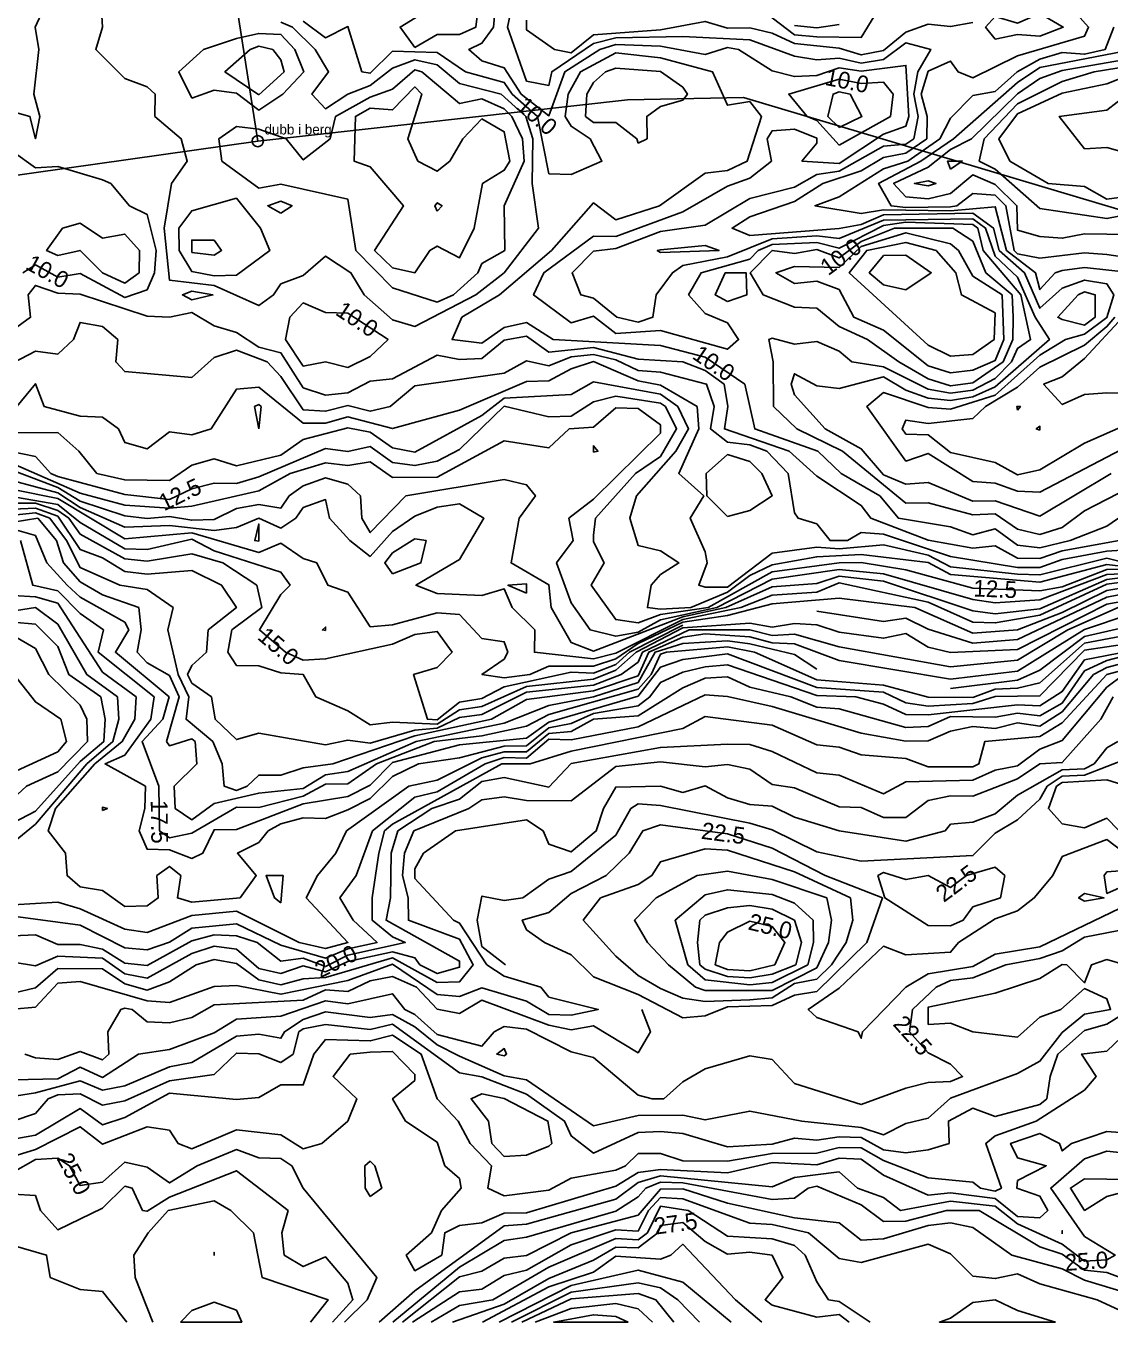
# Model space of a CAD drawing. Header units: metres. Extents: x 304729 to 308942, y 6403920 to 6405836.
# Drawn here: x 305451.1 to 305548.3, y 6404300 to 6404416.1 of the extents above; entities that cross this region are included whole.
import ezdxf
from ezdxf.enums import TextEntityAlignment as Align

# ---------------------------------------------------------------- set-up
doc = ezdxf.new("R2010")
doc.units = ezdxf.units.M
for name, color, linetype in [('GRANSPUNKTER', 1, 'Continuous'), ('HOJDKURVOR_GRUND', 4, 'Continuous'), ('HOJDKURVOR_STOD', 6, 'Continuous'), ('HOJDKURVOR_TEXT', 2, 'Continuous'), ('TOMTER_1945', 1, 'Continuous')]:
    doc.layers.add(name, color=color, linetype=linetype)

msp = doc.modelspace()

# ---------------------------------------------------------------- linework, layer by layer
at = {"layer": 'GRANSPUNKTER'}
msp.add_circle((305471.92, 6404405.78), 0.5, dxfattribs=at)
at = {"layer": 'HOJDKURVOR_GRUND'}
for points in [[(305457.88, 6404418), (305458, 6404416), (305457.4, 6404414), (305460, 6404411.4), (305462, 6404410.66), (305462.73, 6404410), (305462.69, 6404408), (305465.06, 6404406), (305465.6, 6404404), (305464.18, 6404402), (305463.52, 6404398), (305464, 6404393.33), (305468, 6404392.85), (305472, 6404391.05), (305473.33, 6404392), (305474, 6404393), (305476, 6404393.76), (305478, 6404395.47), (305480.27, 6404394), (305481.45, 6404392), (305484, 6404389.77)], [(305550, 6404374.73), (305546, 6404372.68), (305544, 6404371.18), (305542, 6404370.54), (305540, 6404371.02), (305538, 6404372.4), (305536, 6404372.31), (305532, 6404373.37), (305530, 6404373.36), (305524.32, 6404378), (305520.23, 6404380), (305518.14, 6404382), (305518.1, 6404386), (305517.71, 6404388), (305518, 6404388.13), (305520, 6404387.6), (305522, 6404387.83), (305524, 6404386.96), (305525.16, 6404386), (305528, 6404385.57), (305532, 6404383.55), (305534, 6404383.2), (305536, 6404383.47), (305538, 6404384.52), (305539.45, 6404386), (305540, 6404387.21), (305541.17, 6404388), (305540.28, 6404392), (305536.91, 6404396), (305536.43, 6404398), (305536, 6404398.31), (305530, 6404398.51), (305528, 6404398.23), (305524, 6404396.18), (305522, 6404396.69), (305518, 6404396.52), (305516.77, 6404396), (305516, 6404395.22), (305511.64, 6404394), (305510.52, 6404392), (305512, 6404390.34), (305514, 6404389.5), (305515, 6404388), (305514, 6404387.14), (305508, 6404388.82), (305504, 6404388.54), (305502, 6404390.1), (305500, 6404389.52), (305496.64, 6404392), (305497.55, 6404394), (305502, 6404397.27), (305504, 6404397.23), (305510, 6404399.45), (305514, 6404401.76), (305516, 6404402.47), (305517.96, 6404404), (305517.57, 6404406), (305518, 6404406.7), (305520, 6404406.85), (305522, 6404406.06), (305522, 6404405.6), (305520.67, 6404404), (305524, 6404403.79), (305528, 6404406.4), (305530, 6404407.11), (305530.26, 6404408), (305530, 6404412.57), (305526, 6404412.04), (305524, 6404412.35), (305522, 6404411.65), (305520, 6404411.56), (305518, 6404412.09), (305515, 6404414), (305514, 6404414.17), (305512, 6404413.55), (305508, 6404414.28), (305504, 6404414.45), (305502.58, 6404414), (305499.44, 6404412), (305498, 6404408.05), (305495.53, 6404410), (305494, 6404412.35), (305492, 6404412.97), (305490.83, 6404414), (305492, 6404414.57), (305493.04, 6404416), (305493.23, 6404418)], [(305548.38, 6404376), (305542, 6404372.18), (305538, 6404373.56), (305536, 6404373.52), (305532, 6404375.2), (305530, 6404375.05), (305528, 6404375.9), (305526, 6404378.23), (305522.75, 6404380), (305520, 6404383.05), (305519.71, 6404384), (305520, 6404384.95), (305522, 6404383.87), (305524, 6404383.62), (305528, 6404384.67), (305530, 6404383.47), (305532, 6404382.75), (305534, 6404382.54), (305536, 6404382.87), (305538, 6404383.77), (305542.85, 6404388), (305541.58, 6404390), (305540, 6404393.6), (305538, 6404395.47), (305537.13, 6404398), (305536, 6404398.81), (305528, 6404398.7), (305524, 6404397.07), (305522, 6404397.31), (305518, 6404397.04), (305514, 6404395.42), (305510, 6404394.63), (305509.07, 6404394), (305507.62, 6404392), (305507.33, 6404390), (305506, 6404389.58), (305504.1, 6404390), (305502, 6404391.71), (305500.88, 6404392), (305500.08, 6404394), (305502, 6404395.92), (305504, 6404396.15), (305508, 6404397.68), (305512, 6404398.24), (305516, 6404400.64), (305520, 6404401.67), (305522, 6404402.8), (305524, 6404403.09), (305528, 6404405.32), (305530, 6404405.51), (305530.7, 6404406), (305531.08, 6404408), (305530.71, 6404410), (305531.06, 6404412), (305532.22, 6404414), (305530, 6404414.58), (305528, 6404413.1), (305526, 6404412.77), (305524, 6404413.22), (305522, 6404413.05), (305520, 6404413.38), (305516, 6404414.86), (305510, 6404415.16), (305504, 6404415.03), (305502, 6404414.53), (305498.26, 6404412), (305498, 6404410.78), (305496, 6404411.14), (305494.31, 6404416), (305494.72, 6404418)], [(305550, 6404378.52), (305542, 6404374.35), (305540, 6404374.43), (305538, 6404375.15), (305536, 6404375.28), (305532, 6404377.81), (305530, 6404377.13), (305526.48, 6404382), (305528, 6404383.26), (305532, 6404381.91), (305534, 6404381.78), (305538, 6404383.04), (305542, 6404386.61), (305544.29, 6404388), (305546, 6404388.48), (305548, 6404389.98), (305548.62, 6404392), (305548, 6404392.99), (305546, 6404393.33), (305544, 6404392.61), (305542, 6404390.81), (305540.63, 6404394), (305538.34, 6404396), (305537.83, 6404398), (305536, 6404399.32), (305528, 6404399.17), (305526, 6404398.31), (305524, 6404397.96), (305516, 6404397.34), (305514.42, 6404398), (305516, 6404399.01), (305520, 6404400.38), (305522.56, 6404402), (305526, 6404403.13), (305528, 6404404.32), (305530, 6404404.7), (305531.86, 6404406), (305531.9, 6404408), (305531.37, 6404410), (305532, 6404412.04), (305534, 6404412.95), (305534.67, 6404412), (305536, 6404411.45), (305540, 6404413.42), (305546, 6404415.18), (305546.36, 6404416), (305544.57, 6404418)], [(305527.78, 6404418), (305526, 6404415.07), (305522, 6404415.12), (305520, 6404415.31), (305516, 6404418.35)], [(305536, 6404416.4), (305534, 6404416.05), (305532, 6404416.27), (305530, 6404415.54), (305528, 6404413.89), (305526, 6404413.5), (305524, 6404414.11), (305520, 6404414.54), (305518, 6404415.45), (305516, 6404415.94), (305514, 6404415.91), (305512, 6404416.51), (305508, 6404415.76), (305502, 6404415.31), (305500, 6404413.68), (305498.5, 6404414), (305496, 6404415.75), (305496, 6404416.62)], [(305538, 6404414.93), (305540, 6404415.32), (305542, 6404415.19), (305544.09, 6404416), (305542, 6404417.22), (305540, 6404416.35), (305538, 6404416.94), (305537.13, 6404416), (305538, 6404414.93)], [(305466, 6404409.64), (305468, 6404410.36), (305470, 6404410.08), (305472, 6404408.57), (305474.17, 6404410), (305476.04, 6404412), (305475.23, 6404414), (305474, 6404415.34), (305472, 6404415.43), (305470, 6404414.98), (305467.06, 6404414), (305464.84, 6404412), (305466, 6404409.64)], [(305484, 6404389.77), (305486, 6404389.19), (305491.46, 6404392), (305494, 6404394), (305497.08, 6404398), (305496.51, 6404402), (305496.56, 6404406), (305495.93, 6404408), (305493.72, 6404410), (305490, 6404410.94), (305488, 6404412.61), (305486, 6404413.07), (305484, 6404412.33), (305482, 6404410.78), (305480, 6404410), (305478, 6404408.69), (305476.76, 6404410), (305478.26, 6404412), (305477.05, 6404414), (305475.02, 6404416), (305474, 6404416.44)], [(305550.36, 6404394), (305546, 6404394.47), (305544, 6404394.2), (305543.36, 6404394), (305542, 6404392.48), (305541.62, 6404394), (305539.01, 6404396), (305538, 6404399.9), (305534, 6404399.53), (305528, 6404399.64), (305526, 6404399.29), (305521.84, 6404400), (305524, 6404400.78), (305528, 6404403.31), (305530.16, 6404404), (305533.02, 6404406), (305534, 6404407.83), (305536, 6404409.88), (305538, 6404410.24), (305539.96, 6404412), (305542, 6404413.12), (305544, 6404413.73), (305546, 6404413.57), (305547.85, 6404414), (305548.62, 6404416)], [(305472, 6404409.92), (305474.28, 6404412), (305474, 6404413.07), (305473.26, 6404414), (305472, 6404414.28), (305471.25, 6404414), (305468.97, 6404412), (305472, 6404409.92)], [(305550, 6404397.42), (305546, 6404397.47), (305544, 6404397.08), (305542, 6404397.25), (305540, 6404397.8), (305539.94, 6404400), (305538, 6404401.9), (305536, 6404402.75), (305534, 6404401.1), (305532, 6404400.62), (305530, 6404400.78), (305528.89, 6404402), (305532, 6404403.46), (305534, 6404405.03), (305535.87, 6404406), (305540, 6404410.02), (305542, 6404411.4), (305544, 6404412.11), (305550, 6404413.16)], [(305488, 6404391.35), (305489.45, 6404392), (305491.64, 6404394), (305492, 6404394.82), (305494.07, 6404396), (305494, 6404400), (305495.79, 6404404), (305495.64, 6404406), (305494.69, 6404408), (305494, 6404408.67), (305492, 6404409.57), (305490, 6404409.14), (305486.61, 6404412), (305486, 6404412.18), (305484, 6404410.44), (305482, 6404409.73), (305478.89, 6404408), (305478.4, 6404406), (305476, 6404404.1), (305474.46, 6404406), (305472, 6404406.86), (305470, 6404407.09), (305468.43, 6404406), (305468.7, 6404404), (305472, 6404401.58), (305474, 6404401.94), (305480, 6404400.57), (305480.7, 6404396), (305484, 6404392.63), (305488, 6404391.35)], [(305506, 6404405.6), (305506.8, 6404406), (305506.77, 6404408), (305508, 6404408.89), (305510, 6404409.46), (305510.42, 6404410), (305510, 6404410.62), (305508, 6404412.02), (305504, 6404412.33), (305503.08, 6404412), (305502, 6404411.03), (305501.4, 6404410), (305501.28, 6404408), (305502, 6404407.44), (305504, 6404407.45), (305505.87, 6404406), (305506, 6404405.6)], [(305550, 6404399.25), (305548, 6404398.85), (305542, 6404399.76), (305538, 6404403.27), (305536.56, 6404404), (305537.02, 6404406), (305540, 6404409.12), (305544, 6404411.11), (305546.87, 6404412), (305550, 6404412.51)], [(305550, 6404400.86), (305548, 6404400.58), (305546, 6404401.71), (305542.73, 6404402), (305539.3, 6404404), (305538.31, 6404406), (305540, 6404408.22), (305544, 6404410.08), (305548, 6404410.9), (305552, 6404412.5)], [(305484, 6404394.44), (305486, 6404394), (305487.33, 6404396), (305488, 6404396.38), (305490, 6404395.33), (305491.31, 6404398), (305492.07, 6404402), (305494, 6404403.17), (305494.51, 6404404), (305494, 6404406.62), (305492, 6404407.77), (305490.3, 6404406), (305489.14, 6404404), (305488, 6404403.09), (305486.26, 6404404), (305485.38, 6404406), (305486.63, 6404410), (305486, 6404410.64), (305484, 6404408.58), (305482, 6404408.75), (305480.67, 6404408), (305480.55, 6404404), (305482, 6404403.47), (305484.97, 6404400), (305482.39, 6404396), (305484, 6404394.44)], [(305524, 6404406.99), (305526.06, 6404408), (305525, 6404410), (305524, 6404410.2), (305523.47, 6404410), (305523.01, 6404408), (305524, 6404406.99)], [(305550, 6404404.64), (305548, 6404405.22), (305546, 6404405.09), (305543.73, 6404408), (305548, 6404408.56), (305549.84, 6404410)], [(305534, 6404403.27), (305533.73, 6404404), (305535.05, 6404404), (305534, 6404403.27)], [(305532, 6404401.77), (305530.75, 6404402), (305532, 6404402.24), (305532.69, 6404402), (305532, 6404401.77)], [(305468, 6404393.72), (305470, 6404393.78), (305473, 6404396), (305472.15, 6404398), (305470, 6404400.67), (305466, 6404399.54), (305464.84, 6404398), (305464.87, 6404396), (305466, 6404394.1), (305468, 6404393.72)], [(305474, 6404399.33), (305472.82, 6404400), (305474, 6404400.4), (305475, 6404400), (305474, 6404399.33)], [(305488, 6404399.5), (305488.44, 6404400), (305488, 6404400.27), (305487.79, 6404400), (305488, 6404399.5)], [(305458, 6404394), (305456, 6404396), (305454, 6404395.53), (305453, 6404396), (305454.43, 6404398), (305456, 6404398.42), (305458, 6404397.1), (305460, 6404397.45), (305461.33, 6404396), (305461.3, 6404394), (305460, 6404393.07), (305458, 6404394)], [(305466, 6404395.8), (305468, 6404395.58), (305468.67, 6404396), (305468, 6404396.9), (305466, 6404396.92), (305466, 6404395.8)], [(305532, 6404385.64), (305534, 6404385.04), (305536, 6404385.26), (305538, 6404386.12), (305538.77, 6404388), (305538.61, 6404392), (305536, 6404393.7), (305534.7, 6404396), (305534, 6404396.59), (305530, 6404397.58), (305526, 6404396.34), (305524, 6404394.46), (305520, 6404394.56), (305518.34, 6404394), (305520, 6404393.04), (305522, 6404393.24), (305524, 6404392.5), (305525.33, 6404390), (305528, 6404388.84), (305532, 6404385.64)], [(305508, 6404395.81), (305507.71, 6404396), (305508, 6404396.06), (305512, 6404396.42), (305513.26, 6404396), (305508, 6404395.81)], [(305532, 6404387.51), (305534, 6404386.53), (305536, 6404386.67), (305537.89, 6404388), (305538, 6404390.4), (305534.97, 6404392), (305534.47, 6404394), (305532.7, 6404396), (305530, 6404396.71), (305526.49, 6404396), (305524.92, 6404394), (305532, 6404387.51)], [(305528, 6404392.91), (305530, 6404392.45), (305532.26, 6404394), (305530, 6404395.58), (305528, 6404395.53), (305526.71, 6404394), (305528, 6404392.91)], [(305549.11, 6404370), (305544, 6404369.09), (305542, 6404368.39), (305540, 6404368.42), (305538, 6404369.54), (305536, 6404369.33), (305532, 6404370.03), (305526.85, 6404372), (305526, 6404373.13), (305522, 6404375.76), (305519.53, 6404378), (305513.73, 6404380), (305514.04, 6404382), (305513.71, 6404384), (305512, 6404385.23), (305510, 6404386), (305506, 6404386.24), (305502, 6404387.3), (305498, 6404386.88), (305496, 6404388.3), (305494, 6404387.95), (305492, 6404386.32), (305490, 6404386.23), (305488, 6404386.6), (305484, 6404384.49), (305482, 6404384.27), (305480, 6404383.24), (305478, 6404383.03), (305476, 6404383.69), (305474, 6404386.81), (305472, 6404387.33), (305470, 6404388.64), (305468, 6404389.24), (305466, 6404390.44), (305464, 6404390), (305462, 6404390.09), (305456, 6404392.07), (305454, 6404392.17), (305452, 6404392.86), (305451.35, 6404392), (305451.56, 6404390), (305450, 6404388.89)], [(305544, 6404389.8), (305546, 6404389.29), (305546.95, 6404390), (305546.96, 6404392), (305546, 6404392.27), (305545.42, 6404392), (305543.6, 6404390), (305544, 6404389.8)], [(305550, 6404380.5), (305546, 6404378.72), (305542, 6404376.34), (305540, 6404375.88), (305538, 6404377), (305534, 6404377.88), (305532, 6404379.47), (305530, 6404379.53), (305529.67, 6404380), (305530, 6404380.8), (305532, 6404380.49), (305536, 6404380.94), (305537.12, 6404382), (305540, 6404383.73), (305542, 6404385.53), (305546, 6404387.52), (305548, 6404389.17), (305548.72, 6404390)], [(305552, 6404369.32), (305548, 6404369.04), (305544, 6404368.3), (305542, 6404367.6), (305540, 6404367.6), (305534, 6404368.58), (305528, 6404370.58), (305526, 6404370.73), (305524.77, 6404370), (305523.2, 6404370), (305522, 6404371.5), (305520.33, 6404372), (305520, 6404372.5), (305519.44, 6404376), (305517.53, 6404378), (305516, 6404378.58), (305514, 6404378.83), (305512.49, 6404380), (305512.82, 6404382), (305512.13, 6404384), (305508, 6404385.08), (305506, 6404385.25), (305504, 6404386.19), (305502, 6404386.66), (305500, 6404386.46), (305498, 6404385.65), (305496, 6404386.1), (305494, 6404385), (305486, 6404383.85), (305483.77, 6404382), (305482, 6404381.59), (305480, 6404382.11), (305478, 6404381.58), (305476, 6404381.71), (305474, 6404384.71), (305472.75, 6404386), (305470, 6404387.05), (305468, 6404386.4), (305466, 6404384.6), (305460, 6404385.14), (305459.2, 6404386), (305459.39, 6404388), (305458, 6404389.19), (305456, 6404389.54), (305455.41, 6404388), (305454, 6404386.7), (305452, 6404386.97), (305450, 6404385.93)], [(305550, 6404367.93), (305548, 6404368.42), (305542, 6404366.93), (305540, 6404366.99), (305534, 6404367.66), (305532, 6404368.7), (305528, 6404369.62), (305524, 6404369.25), (305522, 6404369.4), (305518, 6404368.86), (305514, 6404365.82), (305512, 6404365.84), (305511.44, 6404366), (305512.18, 6404368), (305512, 6404369), (305510.67, 6404372), (305511.88, 6404374), (305509.64, 6404376), (305511.44, 6404380), (305511.3, 6404382), (305508, 6404383.92), (305506, 6404384.3), (305502, 6404386.03), (305500, 6404385.4), (305498, 6404384.3), (305496, 6404384.25), (305490, 6404381.68), (305484, 6404380.04), (305480, 6404381.1), (305478, 6404380.53), (305476, 6404380.52), (305472, 6404383.75), (305470, 6404383.55), (305467.73, 6404380), (305466, 6404379.48), (305464, 6404379.75), (305462, 6404378.22), (305460, 6404378.8), (305459.45, 6404380), (305458, 6404381.07), (305456, 6404381.14), (305452.77, 6404382), (305452, 6404384.05), (305450.33, 6404382)], [(305550, 6404367.61), (305548, 6404367.85), (305542, 6404366.27), (305534, 6404366.96), (305532, 6404368.04), (305526, 6404368.76), (305522, 6404368.55), (305518, 6404367.84), (305516, 6404366.88), (305514, 6404365.38), (305510.71, 6404364), (305508, 6404363.87), (305506.83, 6404364), (305507.16, 6404366), (305508, 6404366.96), (305509.65, 6404368), (305508, 6404369.08), (305506, 6404369.57), (305505.25, 6404372), (305505.84, 6404374), (305509.39, 6404378), (305510.52, 6404380), (305509.56, 6404382), (305508, 6404383.12), (305502, 6404384.22), (305500, 6404383.09), (305494, 6404382.75), (305492, 6404381.2), (305486, 6404377.93), (305484, 6404378.31), (305482, 6404379.7), (305480, 6404380.1), (305476, 6404379.07), (305474, 6404377.64), (305470, 6404376.69), (305468, 6404377.33), (305466, 6404376.76), (305464, 6404375.38), (305460, 6404375.43), (305457.5, 6404376), (305455.9, 6404378), (305454, 6404379.68), (305450, 6404379.66)], [(305552, 6404367.14), (305548, 6404366.97), (305542, 6404364.69), (305538, 6404364.43), (305536, 6404364.72), (305528, 6404367.01), (305524, 6404367.4), (305518, 6404366.54), (305513.06, 6404364), (305508, 6404362.91), (305506, 6404361.79), (305504, 6404361.43), (305501.69, 6404362), (305500, 6404364.42), (305498.69, 6404368), (305500.18, 6404370), (305499.78, 6404372), (305502, 6404373.71), (305508, 6404379.62), (305508, 6404380.38), (305506, 6404381.84), (305504, 6404381.89), (305502, 6404380.15), (305499.81, 6404380), (305498, 6404378.3), (305494, 6404378.95), (305488, 6404375.68), (305484, 6404375.64), (305482, 6404377.06), (305480, 6404376.74), (305478, 6404376.97), (305474.82, 6404376), (305472, 6404374.46), (305466, 6404373.08), (305464, 6404372.92), (305460, 6404373.16), (305456, 6404374.24), (305448, 6404377.74)], [(305472, 6404380), (305472.21, 6404382), (305472, 6404382.19), (305471.62, 6404382), (305472, 6404380)], [(305502, 6404377.91), (305502, 6404378.5), (305502.4, 6404378), (305502, 6404377.91)], [(305554, 6404367.26), (305548, 6404366.53), (305542, 6404363.9), (305538, 6404363.45), (305536, 6404363.7), (305528, 6404366.36), (305524, 6404366.81), (305522, 6404366.17), (305518, 6404365.86), (305513.86, 6404364), (305510, 6404363.18), (305502, 6404360.1), (305500, 6404360.87), (305498.2, 6404364), (305498, 6404366.05), (305494.62, 6404368), (305495.33, 6404372), (305496.8, 6404374), (305496, 6404375), (305494, 6404375.47), (305485.18, 6404374), (305482, 6404370.72), (305481.24, 6404372), (305481.13, 6404374), (305480, 6404375.05), (305478, 6404375.61), (305476, 6404374.91), (305474.73, 6404374), (305474, 6404372.91), (305472, 6404373.23), (305470, 6404372.87), (305468, 6404371.9), (305466, 6404371.83), (305464, 6404372.17), (305462, 6404371.98), (305460, 6404372.22), (305456, 6404373.54), (305454, 6404374.76), (305448, 6404377.03)], [(305514, 6404372.15), (305516, 6404372.7), (305518, 6404374), (305517.1, 6404376), (305516, 6404377.1), (305514, 6404377.71), (305512.09, 6404376), (305512.15, 6404374), (305514, 6404372.15)], [(305554, 6404366.89), (305548, 6404366.09), (305542, 6404363.31), (305538, 6404362.62), (305536, 6404362.7), (305532, 6404364.49), (305524, 6404366.21), (305522, 6404365.38), (305518, 6404365.1), (305515.21, 6404364), (305510, 6404362.93), (305504, 6404359.93), (305502, 6404359.4), (305496.71, 6404360), (305496.73, 6404362), (305494.71, 6404364), (305494, 6404365.67), (305492, 6404365.09), (305488, 6404365.25), (305486.09, 6404366), (305490, 6404368.32), (305492.18, 6404372), (305490, 6404373.28), (305488, 6404373), (305486, 6404372.18), (305484, 6404370.81), (305482, 6404368.59), (305480.18, 6404370), (305478.34, 6404372), (305478, 6404373.67), (305476, 6404372.97), (305475.32, 6404372), (305474, 6404371.12), (305472, 6404372.02), (305470, 6404371.17), (305468, 6404370.9), (305464, 6404371.36), (305460, 6404371.2), (305456, 6404372.96), (305454, 6404374.27), (305450, 6404375.34)], [(305554, 6404366.51), (305548, 6404365.52), (305544, 6404363.55), (305540, 6404362.02), (305536, 6404361.72), (305530.78, 6404364), (305524, 6404364.84), (305518, 6404364.34), (305514, 6404363.28), (305510, 6404362.69), (305506, 6404360.78), (305504, 6404359.41), (305502, 6404358.76), (305498, 6404358.76), (305496.29, 6404358), (305494, 6404357.71), (305492, 6404358), (305494, 6404359.38), (305494.33, 6404360), (305494, 6404360.94), (305492, 6404361.22), (305490, 6404363.38), (305488, 6404363.52), (305484, 6404362.46), (305482, 6404362.28), (305480, 6404365.38), (305478.2, 6404366), (305477.2, 6404368), (305476, 6404368.41), (305474, 6404369.77), (305472, 6404368.93), (305466, 6404370.69), (305460, 6404370.15), (305454, 6404373.77), (305450, 6404374.59)], [(305556, 6404365.73), (305548, 6404364.32), (305540, 6404360.25), (305534, 6404359.97), (305532, 6404360.45), (305530, 6404361.69), (305528, 6404361.25), (305524, 6404361.79), (305522, 6404362.46), (305520, 6404362.58), (305518, 6404362.25), (305516, 6404362.59), (305510, 6404362.2), (305505.82, 6404360), (305504, 6404358.38), (305502, 6404357.58), (305496, 6404356.92), (305492, 6404355.14), (305490, 6404354.83), (305488, 6404353.57), (305484, 6404353.74), (305482, 6404353.49), (305480, 6404354.76), (305477.11, 6404356), (305476, 6404358), (305474, 6404358.17), (305472, 6404358.79), (305470, 6404358.82), (305469.25, 6404360), (305469.58, 6404362), (305472.28, 6404364), (305471.82, 6404366), (305468.78, 6404368), (305466, 6404368.8), (305462, 6404368.15), (305460, 6404368.37), (305456, 6404370.58), (305454.99, 6404372), (305454, 6404372.71), (305452, 6404373.34), (305450, 6404373.35)], [(305549, 6404364), (305544.49, 6404362), (305540, 6404359.29), (305534, 6404358.68), (305524, 6404360.49), (305520, 6404361.62), (305518, 6404361.5), (305516, 6404362.01), (305510.56, 6404362), (305506.39, 6404360), (305506, 6404359.11), (305504.47, 6404358), (305502, 6404357.06), (305496, 6404356.41), (305492, 6404354.43), (305490, 6404354.14), (305488, 6404353.2), (305486, 6404353.03), (305482, 6404351.87), (305480, 6404352.11), (305478, 6404351.71), (305472, 6404352.76), (305470, 6404352.18), (305468.1, 6404354), (305467.76, 6404356), (305466, 6404357.24), (305465.63, 6404358), (305466, 6404358.81), (305467.31, 6404360), (305467.48, 6404362), (305470, 6404364), (305468.67, 6404366), (305466, 6404367.31), (305462, 6404366.98), (305460, 6404367.22), (305458, 6404368.45), (305456, 6404369.21), (305454, 6404372.18), (305452, 6404372.92), (305450, 6404372.81)], [(305550, 6404363.39), (305546, 6404362.03), (305540, 6404358.3), (305534, 6404357.59), (305524, 6404359.27), (305520, 6404360.75), (305518, 6404360.85), (305516, 6404361.38), (305512, 6404361.65), (305510, 6404361.34), (305506.95, 6404360), (305506, 6404357.9), (305502, 6404356.53), (305496, 6404355.78), (305492.85, 6404354), (305486, 6404352.5), (305478.64, 6404350), (305476, 6404349.66), (305474, 6404349), (305472, 6404349), (305470.96, 6404348), (305470, 6404347.63), (305468.91, 6404348), (305468.73, 6404350), (305467.9, 6404352), (305465.5, 6404354), (305465.75, 6404356), (305464.8, 6404358), (305463.86, 6404362), (305464.33, 6404364), (305462, 6404365.62), (305459.55, 6404366), (305456, 6404367.59), (305454.78, 6404370), (305453.28, 6404372), (305452, 6404372.5), (305450, 6404372.28)], [(305522, 6404358.47), (305520, 6404359.81), (305516, 6404360.75), (305514, 6404361.02), (305510, 6404360.79), (305507.52, 6404360), (305506, 6404357.29), (305502, 6404356.01), (305498, 6404355.24), (305494, 6404353.65), (305486.1, 6404352), (305480, 6404349.32), (305478, 6404349.02), (305476, 6404347.78), (305472, 6404347.38), (305468, 6404346.46), (305466, 6404345), (305464.52, 6404346), (305464.42, 6404348), (305466.46, 6404350), (305466.32, 6404352), (305466, 6404352.24), (305464, 6404351.62), (305463.73, 6404352), (305464.87, 6404356), (305464, 6404357.92), (305462, 6404359.06), (305461.12, 6404360), (305461.47, 6404362), (305461.25, 6404364), (305458, 6404365.15), (305456, 6404366.31), (305454.52, 6404368), (305453.88, 6404370), (305452.2, 6404372), (305450, 6404371.66)], [(305472, 6404369.94), (305471.65, 6404370), (305472, 6404371.5), (305472, 6404369.94)], [(305484, 6404367.03), (305486.54, 6404368), (305487, 6404370), (305486, 6404370.16), (305484, 6404368.9), (305483.29, 6404368), (305484, 6404367.03)], [(305550, 6404360.78), (305546, 6404360.18), (305542, 6404356.09), (305538, 6404356.03), (305536, 6404355.41), (305532, 6404355.18), (305530, 6404355.46), (305528, 6404356.41), (305522, 6404356.84), (305514, 6404359.86), (305510, 6404359.35), (305508, 6404358.67), (305506, 6404356.07), (305498, 6404353.75), (305496, 6404352.3), (305490, 6404351.72), (305484, 6404350.13), (305482, 6404348.08), (305480, 6404347.08), (305476, 6404346.43), (305470, 6404344.13), (305468, 6404344.1), (305467, 6404342), (305466, 6404341.53), (305464, 6404342.3), (305462, 6404342.35), (305461.3, 6404344), (305461.79, 6404346), (305461.85, 6404348), (305458.23, 6404350), (305460, 6404350.78), (305462.34, 6404354), (305462.64, 6404356), (305457.63, 6404360), (305458.11, 6404362), (305456, 6404363.46), (305454, 6404365.5), (305451.76, 6404366), (305450.67, 6404370)], [(305496, 6404365.29), (305496, 6404366.12), (305494.33, 6404366), (305496, 6404365.29)], [(305550, 6404360.1), (305546, 6404359.31), (305544, 6404356.47), (305542, 6404355.19), (305540, 6404355.29), (305532, 6404354.39), (305530, 6404354.42), (305528, 6404355.34), (305525.5, 6404356), (305522, 6404356.14), (305514, 6404358.87), (305512, 6404358.69), (305510, 6404358.22), (305508, 6404357.3), (305507.06, 6404356), (305506, 6404355.2), (305502, 6404354.52), (305500, 6404353.63), (305498, 6404353.23), (305496, 6404351.61), (305494, 6404351.59), (305490, 6404350.54), (305486.32, 6404350), (305484, 6404348.87), (305482, 6404346.91), (305480, 6404345.89), (305478, 6404345.1), (305476, 6404345.16), (305474, 6404344.62), (305472.84, 6404344), (305472, 6404342.95), (305470.09, 6404342), (305471.78, 6404340), (305470.33, 6404338), (305466, 6404337.62), (305464.72, 6404338), (305465.02, 6404340), (305464, 6404340.82), (305462.86, 6404340), (305463, 6404338), (305462, 6404337.28), (305460, 6404337.22), (305458, 6404338.67), (305456, 6404339), (305454.83, 6404340), (305454.69, 6404342), (305453.14, 6404344), (305453.79, 6404346), (305457.32, 6404350), (305459.77, 6404352), (305460.9, 6404354), (305461.02, 6404356), (305458, 6404358.23), (305454, 6404364.41), (305452, 6404364.96), (305450, 6404365.09)], [(305450, 6404342.97), (305452, 6404344.6), (305456.6, 6404350), (305458.94, 6404352), (305459.46, 6404354), (305459.34, 6404356), (305456.59, 6404358), (305454, 6404362.52), (305452, 6404364), (305448, 6404363.38)], [(305450, 6404344.71), (305452, 6404345.75), (305456, 6404350.2), (305458.12, 6404352), (305458.24, 6404354), (305457.86, 6404356), (305455, 6404358), (305454, 6404360.5), (305452, 6404362.51), (305450, 6404362.7)], [(305478, 6404361.94), (305477.71, 6404362), (305478, 6404362.25), (305478, 6404361.94)], [(305552, 6404362.78), (305546, 6404361.41), (305542, 6404358.4), (305540, 6404357.49), (305534, 6404356.74)], [(305552, 6404360.31), (305548, 6404359.25), (305546, 6404358.33), (305544, 6404355.45), (305542, 6404354.3), (305540, 6404354.54), (305538, 6404354.19), (305534, 6404354.25), (305532, 6404353.35), (305530, 6404353.26), (305524, 6404354.94), (305522, 6404355.08), (305519.67, 6404356), (305516, 6404356.87), (305514, 6404357.79), (305512, 6404357.67), (305510, 6404356.82), (305506, 6404354.29), (305502, 6404354.02), (305500, 6404352.9), (305498, 6404352.72), (305496, 6404351.07), (305494, 6404351.09), (305492, 6404350.54), (305488, 6404348.55), (305485.45, 6404348), (305479.87, 6404344), (305478.91, 6404342), (305477.27, 6404340), (305476.26, 6404338), (305480, 6404334), (305478, 6404333.45), (305475.62, 6404334), (305470, 6404336.81), (305466, 6404336.43), (305462, 6404334.89), (305460, 6404335.2), (305456, 6404337.03), (305454, 6404337.6), (305450, 6404337.37)], [(305552, 6404359.72), (305548, 6404358.63), (305546.79, 6404358), (305544, 6404354.65), (305542, 6404353.39), (305540, 6404353.67), (305538, 6404353.18), (305536, 6404353.34), (305534, 6404352.92), (305532, 6404352.05), (305530, 6404352.02), (305526, 6404352.75), (305518, 6404355.13), (305514, 6404356.04), (305512, 6404356.18), (305506, 6404353.33), (305500, 6404352.16), (305498, 6404352.2), (305496, 6404350.52), (305494, 6404350.58), (305492.3, 6404350), (305488, 6404347.5), (305486, 6404347.03), (305482.19, 6404344), (305480.74, 6404340), (305479.28, 6404338), (305480.46, 6404336), (305482.61, 6404334), (305480, 6404333.43), (305478, 6404332.6), (305474, 6404333.77), (305470, 6404335.67), (305466, 6404335.27), (305464, 6404334.04), (305462, 6404333.35), (305460, 6404333.53), (305456, 6404335.56), (305450, 6404336.35)], [(305447.27, 6404348), (305454, 6404351.08), (305454.77, 6404352), (305454.26, 6404354), (305452, 6404355.55), (305450, 6404358.1)], [(305549.53, 6404358), (305548, 6404356.86), (305544, 6404352.1), (305542, 6404351.33), (305540, 6404349.82), (305538, 6404349.44), (305536, 6404348.55), (305530, 6404348.38), (305528, 6404347.33), (305524, 6404349), (305522, 6404349.21), (305518, 6404351.11), (305516, 6404351.74), (305514, 6404351.78), (305508, 6404351.48), (305500, 6404350.02), (305498, 6404347.92), (305494, 6404348.77), (305492, 6404348.41), (305490, 6404346.84), (305487.53, 6404346), (305484.46, 6404344), (305483.87, 6404342), (305483.8, 6404338), (305483.42, 6404336), (305490, 6404332.33), (305490, 6404331.79), (305488, 6404331.22), (305486.45, 6404332), (305486, 6404332.62), (305484, 6404333.17), (305480, 6404332.3), (305478, 6404331.36), (305476, 6404331.91), (305474, 6404331.23), (305472, 6404331.68), (305470, 6404333.41), (305468, 6404333.67), (305466, 6404333.01), (305462, 6404330.82), (305460, 6404331.2), (305458, 6404332.6), (305454, 6404332.79), (305452, 6404331.92), (305450, 6404332.24)], [(305548.58, 6404356), (305547.47, 6404354), (305544, 6404350.12), (305542, 6404350), (305540, 6404348.67), (305536, 6404347.11), (305534, 6404347.15), (305532, 6404346.72), (305530, 6404345.21), (305528, 6404345.19), (305526, 6404346.08), (305524, 6404346.14), (305520, 6404347.85), (305518, 6404348.15), (305516, 6404349.54), (305514, 6404349.95), (305512, 6404349.73), (305508, 6404350.18), (305504, 6404349.78), (305500, 6404346.68), (305496, 6404346.73), (305494, 6404347.06), (305492, 6404346.78), (305490.83, 6404346), (305485.91, 6404344), (305485.07, 6404342), (305484.9, 6404340), (305485.4, 6404338), (305485.42, 6404336), (305490, 6404334.29), (305491.22, 6404332), (305490, 6404330.49), (305488, 6404330.41), (305484, 6404332.62), (305478, 6404330.86), (305476, 6404330.76), (305474, 6404330.22), (305472, 6404330.67), (305470, 6404332.13), (305468, 6404332.48), (305466.4, 6404332), (305464, 6404330.48), (305462, 6404329.73), (305460, 6404330.3), (305458, 6404331.63), (305454, 6404331.68), (305452, 6404329.93), (305450, 6404329.46)], [(305548.97, 6404352), (305548, 6404351.44), (305546.85, 6404350), (305546, 6404349.57), (305544, 6404349.47), (305540, 6404347.19), (305538, 6404345.53), (305536, 6404344.77), (305534, 6404344.6), (305533.5, 6404344), (305530, 6404343.08), (305524, 6404344), (305520, 6404345.22), (305518, 6404346.22), (305516, 6404346.37), (305514, 6404346.96), (305512, 6404348.03), (305510, 6404347.45), (305508, 6404348), (305504, 6404347.92), (305502.89, 6404346), (305502.24, 6404344), (305500, 6404342.12), (305498, 6404342.8), (305497.49, 6404344), (305496, 6404345), (305489.65, 6404344), (305486.77, 6404342), (305486, 6404340.59), (305486, 6404339.72), (305489.45, 6404336), (305490, 6404335.74), (305492.43, 6404332), (305494, 6404330.97), (305497.28, 6404330), (305498, 6404329.1), (305502.43, 6404328), (305500, 6404327.5), (305498, 6404327.56), (305496, 6404328.74), (305492, 6404329.95), (305490, 6404329.17), (305488, 6404329.34), (305484, 6404332.07), (305480, 6404330.6), (305474, 6404329.37), (305470, 6404330.16), (305468, 6404330.06), (305464, 6404328.62), (305462, 6404328.77), (305456, 6404330.52), (305454, 6404330.35), (305452, 6404328.21), (305450, 6404328.03)], [(305550, 6404350.54), (305546, 6404348.98), (305544, 6404348.9), (305542.64, 6404348), (305542, 6404346.83), (305540, 6404345), (305538, 6404343.78), (305536, 6404341.78), (305526, 6404341.29), (305522, 6404342.11), (305518, 6404344.09), (305516, 6404344.7), (305508, 6404346.28), (305506, 6404346.41), (305505.35, 6404346), (305504, 6404343.61), (305500, 6404340.37), (305498, 6404339.68), (305495.67, 6404338), (305494, 6404337.76), (305492, 6404338.16), (305491.58, 6404336), (305492, 6404333.64), (305494.11, 6404332)], [(305458, 6404345.82), (305458.44, 6404346), (305458, 6404346.12), (305458, 6404345.82)], [(305508, 6404329.89), (305510, 6404329), (305512, 6404328.72), (305516, 6404328.85), (305518, 6404329.03), (305520, 6404330.34), (305522, 6404330.71), (305523.34, 6404332), (305524.64, 6404334), (305525.23, 6404336), (305525.03, 6404338), (305520, 6404340.34), (305514, 6404342.26), (305512, 6404342.39), (305508, 6404341.22), (305507.22, 6404340), (305506, 6404339.2), (305502.64, 6404338), (305501.09, 6404336), (305504, 6404332.79), (305506, 6404331.05), (305508, 6404329.89)], [(305550, 6404337.45), (305542, 6404333.62), (305538, 6404332.96), (305536, 6404331.84), (305532, 6404331.19), (305530, 6404330), (305526.1, 6404326), (305526, 6404325.43), (305525.71, 6404326), (305522, 6404327.29), (305521.24, 6404328), (305524, 6404329.91), (305528, 6404333.67), (305530, 6404332.9), (305534, 6404333.13), (305534.72, 6404334), (305538, 6404336.13), (305540, 6404336.83), (305541.5, 6404338), (305543.15, 6404340), (305544, 6404341.7), (305548, 6404343.22), (305550, 6404341.7)], [(305474, 6404337.56), (305473.43, 6404338), (305472.67, 6404340), (305474.19, 6404340), (305474, 6404337.56)], [(305512, 6404329.69), (305518, 6404329.7), (305522, 6404331.73), (305523.06, 6404334), (305523.32, 6404336), (305522.9, 6404338), (305518, 6404339.65), (305514, 6404340.39), (305511.29, 6404340), (305507.62, 6404338), (305505.67, 6404336), (305506.85, 6404334), (305508.71, 6404332), (305511.14, 6404330), (305512, 6404329.69)], [(305550, 6404339.28), (305548, 6404338.4), (305547.75, 6404340), (305548, 6404340.33), (305550, 6404340.47)], [(305512, 6404330.65), (305516, 6404330.21), (305518, 6404330.42), (305521.2, 6404332), (305521.72, 6404334), (305521.69, 6404336), (305520, 6404337.52), (305518, 6404338.3), (305514, 6404338.73), (305512, 6404338.27), (305509.31, 6404336), (305510.46, 6404332), (305512, 6404330.65)], [(305546, 6404337.7), (305545.46, 6404338), (305546, 6404338.4), (305547.75, 6404338), (305546, 6404337.7)], [(305512, 6404331.6), (305514, 6404330.96), (305516, 6404330.83), (305518, 6404331.16), (305520.13, 6404332), (305520.65, 6404334), (305520, 6404336), (305518, 6404337), (305516, 6404337.3), (305514, 6404337.11), (305512, 6404336.46), (305511.52, 6404336), (305511.32, 6404334), (305511.54, 6404332), (305512, 6404331.6)], [(305549.64, 6404332), (305548, 6404332.47), (305546.62, 6404332), (305546, 6404330.4), (305544.4, 6404332), (305544, 6404332.02), (305542, 6404330.79), (305538, 6404329.47), (305532, 6404328.22), (305532, 6404326.67), (305534, 6404326.78), (305536, 6404326), (305540, 6404325.53), (305542, 6404327.3), (305543.88, 6404328), (305546, 6404329.87), (305548, 6404328.95), (305548.34, 6404328), (305546, 6404327.59), (305544, 6404325.94), (305542, 6404323.37), (305540, 6404322.27), (305534, 6404320.06), (305532, 6404318.26), (305530, 6404317.79), (305528, 6404316.76), (305526, 6404317.42), (305520.67, 6404318), (305516, 6404318.9), (305512, 6404318.11), (305510, 6404318.53), (305506, 6404318.49), (305502, 6404317.57), (305496, 6404321.71), (305494, 6404322.07), (305490, 6404323.82), (305488, 6404324.82), (305486, 6404326.44), (305484, 6404327.55), (305482, 6404327.28), (305478, 6404327.8), (305476, 6404327.11), (305474.31, 6404326), (305474, 6404325.43), (305472, 6404325.79), (305470, 6404325.61), (305466, 6404323.26), (305464, 6404322.87), (305460, 6404321.16), (305458, 6404320.77), (305456, 6404321.62), (305452, 6404320.54), (305448, 6404319.92)], [(305506.32, 6404328), (305507.1, 6404326), (305506, 6404324.12), (305502, 6404326.55), (305500, 6404326.18), (305498, 6404326.61), (305492, 6404328.82), (305490, 6404327.65), (305488, 6404328.03), (305486.15, 6404330), (305484, 6404330.95), (305482, 6404330.58), (305480, 6404329.61), (305478, 6404329.75), (305476, 6404328.83), (305468, 6404328.42), (305466, 6404327.28), (305464, 6404326.8), (305462, 6404326.89), (305460.67, 6404328), (305460, 6404328.11), (305459.64, 6404328), (305458.47, 6404326), (305458.58, 6404324), (305458, 6404323.48), (305456, 6404324.25), (305454, 6404323.53), (305452, 6404323.68), (305451.05, 6404324)], [(305550.11, 6404328), (305548, 6404326.68), (305546, 6404326.12), (305543.61, 6404324), (305542.91, 6404322), (305542.62, 6404320), (305542, 6404319.5), (305538, 6404318.4), (305536, 6404319.15), (305533.8, 6404318), (305533.86, 6404316), (305532, 6404315.42), (305530, 6404315.16), (305528, 6404315.44), (305526, 6404316.53), (305524, 6404316.59), (305522, 6404316.28), (305520, 6404316.48), (305518, 6404315.93), (305514, 6404315.71), (305510, 6404316.9), (305508, 6404317.08), (305506, 6404316.99), (305502, 6404315.12), (305500, 6404316.67), (305499.41, 6404318), (305496, 6404320.42), (305492, 6404321.97), (305490, 6404322.33), (305484, 6404326.69), (305482, 6404326.21), (305478, 6404326.67), (305476, 6404326.26), (305475.61, 6404326), (305475.08, 6404324), (305474, 6404323.25), (305472, 6404324.04), (305470, 6404324.09), (305468, 6404322.19), (305464, 6404321.62), (305460, 6404319.82), (305458, 6404319.43), (305456, 6404320.45), (305454, 6404320.35), (305453.13, 6404320), (305452, 6404318.68), (305448, 6404317.34)], [(305550, 6404326.18), (305548, 6404324.27), (305545.74, 6404324), (305547.04, 6404322), (305546, 6404320.78), (305541.68, 6404318), (305538, 6404316.69), (305537.15, 6404316), (305538.55, 6404312), (305538, 6404311.73), (305536.67, 6404312), (305536, 6404312.53), (305532, 6404312.91), (305528, 6404314.47), (305526, 6404315.6), (305524, 6404315.63), (305522, 6404315.14), (305518, 6404315.11), (305514, 6404314.42), (305510, 6404314.45), (305508, 6404315.11), (305506, 6404315.09), (305504.88, 6404314), (305504, 6404313.6), (305500, 6404312.88), (305498, 6404311.83), (305494, 6404311.32), (305492.52, 6404312), (305492.86, 6404314), (305490.94, 6404316), (305489.88, 6404318), (305488, 6404320), (305486.56, 6404324), (305484, 6404325.71), (305482, 6404325.19), (305478, 6404325.3), (305476.94, 6404324), (305476, 6404321.25), (305474, 6404321.26), (305472, 6404320.13), (305470, 6404319.93), (305464, 6404320.49), (305460, 6404318.33), (305458, 6404317.66), (305456, 6404319.13), (305452, 6404316.74), (305447.8, 6404316)], [(305550, 6404316.91), (305548, 6404317.07), (305544.83, 6404316), (305544, 6404315.33), (305543.75, 6404316), (305542, 6404316.9), (305539.37, 6404316), (305540, 6404314.71), (305542.57, 6404314), (305540, 6404312.67), (305539.92, 6404312), (305542, 6404311.28), (305542.7, 6404310), (305542, 6404309.34), (305540, 6404309.46), (305538, 6404311.06), (305534, 6404311.57), (305532, 6404311.38), (305528, 6404313.16), (305526, 6404314.59), (305524, 6404314.69), (305522, 6404314.08), (305518, 6404314.28), (305514, 6404313.37), (305508, 6404313.67), (305506, 6404313.41), (305504, 6404312.17), (305496, 6404309.8), (305494, 6404309.75), (305492, 6404308.89), (305490, 6404308.65), (305488.67, 6404308), (305488.4, 6404306), (305486, 6404304.6), (305485.22, 6404306), (305487.5, 6404308), (305488.39, 6404310), (305490.13, 6404312), (305490, 6404312.86), (305488.67, 6404314), (305488, 6404316.11), (305485.16, 6404318), (305484, 6404320), (305486, 6404321.65), (305486, 6404322.19), (305484, 6404324.24), (305482, 6404324.18), (305480.2, 6404324), (305478.67, 6404322), (305480.8, 6404320), (305480, 6404318), (305477.67, 6404316), (305476, 6404315.53), (305474, 6404316.76), (305470, 6404317.21), (305466, 6404315.51), (305464.78, 6404316), (305464, 6404317.2), (305462, 6404317.5), (305458, 6404315.93), (305456, 6404317.5), (305452, 6404315.45), (305448, 6404314.22)], [(305494, 6404314.84), (305496, 6404314.95), (305498, 6404315.76), (305498.26, 6404316), (305497.91, 6404318), (305494, 6404320.02), (305492, 6404320.43), (305491.03, 6404320), (305492.6, 6404318), (305492.9, 6404316), (305494, 6404314.84)], [(305478.62, 6404300), (305480.44, 6404302), (305480, 6404303.48), (305478, 6404305.83), (305476, 6404304.97), (305474.27, 6404306), (305474.08, 6404308), (305474.64, 6404310), (305470, 6404313.55), (305464, 6404311.18), (305462, 6404309.92), (305461.6, 6404310), (305460.67, 6404312), (305460, 6404312.17), (305458, 6404310.21), (305454, 6404308.25), (305452.44, 6404310), (305452, 6404311.33), (305450, 6404311.45)], [(305550, 6404303.69), (305548, 6404304.45), (305546, 6404304.66), (305544, 6404306.07), (305542, 6404306.74), (305536.55, 6404310), (305533.64, 6404310), (305530, 6404309.03), (305528, 6404309), (305526, 6404310.5), (305522, 6404312.17), (305521.25, 6404312), (305520, 6404311.09), (305518, 6404310.98), (305510, 6404312.48), (305508, 6404312.52), (305506.68, 6404312), (305506, 6404311.21), (305504, 6404309.93), (305496, 6404307.61), (305494, 6404307.3), (305490, 6404304.93), (305484.02, 6404300)], [(305550, 6404312.77), (305546, 6404312.82), (305544.73, 6404312), (305546, 6404310), (305548, 6404311.26), (305550, 6404311.78)], [(305476.65, 6404300), (305478.22, 6404302), (305472.3, 6404304), (305471.53, 6404308), (305469.5, 6404310), (305468, 6404310.86), (305463.89, 6404310), (305462.09, 6404308), (305460.8, 6404306), (305460.92, 6404304), (305462.53, 6404300)], [(305554, 6404301.33), (305546, 6404303.76), (305544, 6404304.76), (305539.48, 6404306), (305536, 6404308.47), (305534, 6404308.88), (305532, 6404308.65), (305528, 6404307.46), (305526, 6404307.33), (305524, 6404308.89), (305520, 6404309.35), (305514, 6404310.65), (305510, 6404311.93), (305508, 6404311.92), (305506, 6404309.57), (305500, 6404308), (305496, 6404305.97), (305494, 6404305.72), (305492, 6404304.57), (305490, 6404304.04), (305484.89, 6404300)], [(305551.47, 6404300), (305547.14, 6404302), (305542, 6404303.44), (305540, 6404304.33), (305538, 6404303.89), (305536, 6404304.11), (305534, 6404306.12), (305532, 6404306.97), (305526, 6404305.35), (305524, 6404305.68), (305521.26, 6404308), (305518, 6404308.74), (305516, 6404308.86), (305510, 6404311.05), (305508, 6404311.15), (305506.93, 6404310), (305506, 6404308.14), (305504, 6404308.27), (305500, 6404306.91), (305496, 6404304.64), (305494, 6404304.16), (305492, 6404302.95), (305490, 6404302.72), (305485.77, 6404300)], [(305526.8, 6404300), (305524, 6404301.84), (305523.07, 6404302), (305522, 6404303.6), (305520.98, 6404306), (305520, 6404306.86), (305518, 6404307.47), (305514, 6404307.7), (305510.49, 6404310), (305508, 6404310.38), (305506.84, 6404308), (305506, 6404307.36), (305504, 6404307.48), (305498, 6404304.93), (305492.98, 6404302), (305490, 6404301.49), (305487.45, 6404300)], [(305544, 6404307.91), (305544, 6404308.2), (305544, 6404307.91)], [(305450, 6404306.87), (305453, 6404306), (305453.33, 6404304), (305456, 6404302.92), (305458, 6404302.74), (305460.2, 6404300)], [(305468, 6404305.95), (305468, 6404306.25), (305468, 6404305.95)], [(305517.1, 6404300), (305514.73, 6404302), (305510, 6404306.97), (305508.93, 6404306), (305508, 6404305.65), (305504, 6404305.9), (305502, 6404304.47), (305498, 6404303.15), (305492.06, 6404300)], [(305514.35, 6404300), (305510, 6404303.58), (305506, 6404304.65), (305500, 6404303.27), (305493.55, 6404300)], [(305511.49, 6404300), (305509.56, 6404302), (305508, 6404303.06), (305506, 6404303.53), (305500, 6404302.67), (305494.65, 6404300)], [(305465, 6404300), (305466, 6404301.04), (305468, 6404301.78), (305470, 6404301.07), (305470.48, 6404300), (305465, 6404300)], [(305509.21, 6404300), (305507.6, 6404302), (305506, 6404302.55), (305500, 6404302.07), (305495.59, 6404300)], [(305543.4, 6404300), (305540, 6404301.03), (305538, 6404302), (305536, 6404301.76), (305534, 6404300.35), (305533, 6404300), (305543.4, 6404300)], [(305505.11, 6404300), (305504, 6404300.49), (305502, 6404300.66), (305498.44, 6404300), (305505.11, 6404300)]]:
    msp.add_lwpolyline(points, dxfattribs=at)
at = {"layer": 'HOJDKURVOR_STOD'}
for points in [[(305452.9, 6404418), (305451.97, 6404416), (305452.3, 6404414), (305451.85, 6404410), (305452.4, 6404408), (305452, 6404406), (305451.5, 6404408), (305450, 6404408.4)], [(305486, 6404414.17), (305488, 6404415.33), (305490, 6404415.33), (305491.46, 6404416), (305491.71, 6404418), (305490, 6404418.76), (305487.94, 6404418), (305484.67, 6404416), (305486, 6404414.17)], [(305550, 6404372.68), (305548, 6404371.3), (305544.7, 6404370), (305542, 6404369.36), (305540, 6404369.58), (305538, 6404371.06), (305536, 6404370.52), (305534, 6404371.23), (305529.33, 6404372), (305527.65, 6404374), (305524.18, 6404376), (305522.09, 6404378), (305516.45, 6404380), (305515.55, 6404384), (305512, 6404386.43), (305508, 6404387.48), (305498.4, 6404388), (305496, 6404389.55), (305494, 6404389.08), (305492, 6404387.68), (305489.33, 6404388), (305490.21, 6404390), (305493.57, 6404392), (305498.24, 6404396), (305502, 6404400.25), (305504, 6404398.74), (305507.92, 6404400), (305512, 6404402.91), (305514, 6404403.15), (305515.78, 6404404), (305517.05, 6404408), (305516, 6404409.33), (305514, 6404409), (305512.67, 6404412), (305508, 6404413.24), (305504, 6404413.7), (305500.84, 6404412), (305499.72, 6404410), (305499.46, 6404408), (305500, 6404407.12), (305501.7, 6404406), (305502.76, 6404404), (305500, 6404402.79), (305498, 6404402.86), (305496.98, 6404408), (305494.72, 6404410), (305494, 6404411.02), (305490.52, 6404412), (305488, 6404413.73), (305484, 6404413.85), (305482, 6404411.87), (305481.25, 6404412), (305480, 6404416.05), (305478, 6404415.04), (305476, 6404416.54)], [(305524, 6404416.23), (305522, 6404415.93), (305520, 6404416.15)], [(305552, 6404395.02), (305548, 6404395.64), (305546, 6404395.79), (305542, 6404395.29), (305540, 6404395.7), (305539.69, 6404396), (305538.95, 6404400), (305538, 6404400.93), (305536, 6404401.1), (305534.55, 6404400), (305534, 6404399.91), (305530, 6404399.85), (305528.67, 6404400), (305527.55, 6404402), (305531.34, 6404404), (305534.26, 6404406), (305540, 6404411.02), (305542, 6404412.37), (305550.37, 6404414)], [(305524, 6404405.43), (305528.61, 6404408), (305528.84, 6404410), (305528, 6404411.05), (305526, 6404410.93), (305524, 6404411.33), (305519.49, 6404410), (305521.14, 6404408), (305522, 6404407.62), (305524, 6404405.43)], [(305450, 6404404.83), (305452, 6404403.4), (305454, 6404403.5), (305458, 6404402.32), (305458.75, 6404402), (305460.44, 6404400), (305462, 6404399.22), (305462.8, 6404396), (305462.67, 6404394), (305462, 6404392.45), (305460, 6404391.77), (305456, 6404393.93), (305454, 6404393.6), (305452, 6404394.7), (305450.86, 6404394)], [(305534, 6404383.86), (305536, 6404384.13), (305538.7, 6404386), (305539.58, 6404388), (305539.61, 6404390), (305539.51, 6404392), (305537.17, 6404394), (305536, 6404396.81), (305534.19, 6404398), (305528.98, 6404398), (305526, 6404396.79), (305524, 6404395.32), (305522, 6404396.07), (305520, 6404395.72), (305518, 6404396), (305516.04, 6404394), (305517.2, 6404392), (305520, 6404390.91), (305522, 6404390.83), (305524, 6404389.19), (305526.56, 6404388), (305529.37, 6404386), (305532, 6404384.5), (305534, 6404383.86)], [(305514, 6404391.42), (305515.73, 6404392), (305515.67, 6404394), (305513.8, 6404394), (305512.91, 6404392), (305514, 6404391.42)], [(305466, 6404391.56), (305465.17, 6404392), (305466, 6404392.34), (305467.9, 6404392), (305466, 6404391.56)], [(305476, 6404385.62), (305474.41, 6404388), (305474.8, 6404390), (305476, 6404391.29), (305478, 6404390.42), (305480, 6404390.38), (305483.6, 6404388), (305482, 6404386.48), (305480, 6404385.52), (305478, 6404386), (305476, 6404385.62)], [(305554, 6404383.21), (305548, 6404383.24), (305546, 6404383.1), (305544, 6404382.18), (305542.33, 6404384), (305544, 6404384.68), (305546, 6404386.31), (305549.43, 6404390)], [(305552, 6404367.44), (305548, 6404367.41), (305544, 6404365.87), (305542, 6404365.51), (305536, 6404365.75), (305530, 6404367.39), (305526, 6404368.03), (305524, 6404368), (305518, 6404367.19), (305512.27, 6404364), (305508, 6404363.39), (305506, 6404362.62), (305504, 6404362.93), (305501.79, 6404366), (305502.95, 6404368), (305502, 6404369.9), (305502, 6404370.5), (305502.18, 6404372), (305505.78, 6404376), (305508, 6404377.52), (305509.44, 6404380), (305508.44, 6404382), (305508, 6404382.32), (305504, 6404382.93), (305502, 6404382.43), (305500, 6404381.16), (305498, 6404381.1), (305494, 6404382.04), (305490, 6404378.16), (305488, 6404377.11), (305486, 6404376.72), (305484, 6404377.01), (305482, 6404378.43), (305480, 6404377.98), (305478, 6404378.24), (305472, 6404375.72), (305470, 6404375.12), (305468, 6404375.15), (305466, 6404374.65), (305464, 6404373.68), (305460, 6404374.13), (305454, 6404375.75), (305453.37, 6404376), (305452, 6404377.54), (305449.68, 6404378)], [(305540, 6404381.67), (305539.93, 6404382), (305540.25, 6404382), (305540, 6404381.67)], [(305542, 6404379.88), (305541.67, 6404380), (305542, 6404380.25), (305542, 6404379.88)], [(305510, 6404362.44), (305505.24, 6404360), (305504, 6404358.9), (305502, 6404358.13), (305500, 6404358.23), (305494, 6404356.9), (305492, 6404355.86), (305490, 6404355.52), (305488, 6404353.95), (305487.12, 6404354), (305485.88, 6404358), (305488, 6404358.63), (305489.33, 6404360), (305488, 6404361.86), (305486, 6404361.58), (305484, 6404360.73), (305478, 6404359.4), (305476, 6404359.28), (305474.4, 6404360), (305472.07, 6404362), (305474, 6404365.17), (305474.81, 6404366), (305474, 6404367.17), (305468, 6404369.08), (305466, 6404370.12), (305462, 6404369.19), (305460, 6404369.25), (305456, 6404371.62), (305454, 6404373.24), (305449.51, 6404374)], [(305552, 6404361.95), (305546, 6404360.8), (305542, 6404357.26), (305540, 6404356.77), (305538, 6404356.7), (305536, 6404355.95), (305532, 6404355.97), (305528, 6404357.06), (305522, 6404357.54), (305516.42, 6404360), (305514, 6404360.47), (305508.55, 6404360), (305508, 6404359.82), (305507.16, 6404358), (305506, 6404356.68), (305498, 6404354.42), (305496, 6404353.38), (305492, 6404352.51), (305487.71, 6404352), (305482.56, 6404350), (305480, 6404348.22), (305478, 6404348.18), (305476, 6404347.11), (305472, 6404346.08), (305470, 6404346.11), (305466, 6404343.79), (305464, 6404343.39), (305463.12, 6404344), (305463.06, 6404348), (305461.56, 6404352), (305463.4, 6404354), (305463.97, 6404356), (305459.17, 6404360), (305460.36, 6404362), (305460, 6404362.7), (305456, 6404364.94), (305454.83, 6404366), (305453.02, 6404368), (305452, 6404370.45), (305448, 6404371.58)], [(305556, 6404366.49), (305548, 6404364.92), (305540, 6404361.13), (305536, 6404360.81), (305532, 6404362.06), (305530, 6404363.05), (305528, 6404362.76), (305522, 6404363.68)], [(305450, 6404346.9), (305451.21, 6404348), (305454, 6404349.29), (305456.66, 6404352), (305456.6, 6404354), (305456, 6404355.26), (305453.19, 6404358), (305452, 6404360.35), (305450, 6404361.51)], [(305552, 6404359.08), (305548, 6404358.01), (305544, 6404353.68), (305542, 6404352.46), (305537.06, 6404352), (305536.54, 6404350), (305536, 6404349.74), (305532, 6404349.74), (305530, 6404350.49), (305526, 6404350.81), (305524, 6404351.49), (305522, 6404351.71), (305518, 6404353.46), (305512, 6404354.24), (305510, 6404353.18), (305500, 6404351.13), (305496.33, 6404350), (305493.79, 6404350), (305484, 6404344.6), (305483.27, 6404344), (305482.77, 6404342), (305482.16, 6404338), (305482.17, 6404336), (305484, 6404334.51), (305485.14, 6404334), (305480, 6404332.86), (305478, 6404331.85), (305476, 6404332.59), (305474, 6404332.34), (305471.86, 6404334), (305470, 6404334.59), (305468, 6404334.7), (305466, 6404334.14), (305462, 6404331.95), (305460, 6404332.14), (305458, 6404333.4), (305456, 6404333.82), (305454, 6404333.83), (305452, 6404334.69), (305450, 6404334.6)], [(305550, 6404343.07), (305552.7, 6404344), (305554.57, 6404346), (305554.59, 6404348), (305557.5, 6404350), (305556, 6404352), (305554, 6404351.52), (305552, 6404348.65), (305550, 6404347.95), (305548, 6404348.58), (305544, 6404348.33), (305543.5, 6404348), (305542.77, 6404346), (305544, 6404344.64), (305546, 6404344.27), (305548, 6404345.13), (305550, 6404343.07)], [(305510, 6404327.24), (305512, 6404327.42), (305514, 6404328.23), (305518, 6404328.35), (305520, 6404329.28), (305522, 6404329.61), (305526.49, 6404334), (305527.89, 6404338), (305522.77, 6404340), (305518, 6404342.45), (305514, 6404343.74), (305508, 6404344.53), (305506.42, 6404344), (305505.2, 6404342), (305503.13, 6404340), (305500, 6404338.38), (305498, 6404336.7), (305495.62, 6404336), (305496, 6404335.14), (305497.6, 6404334), (305500, 6404332.89), (305502, 6404330.93), (305506, 6404329.33), (305510, 6404327.24)], [(305532, 6404335.52), (305534, 6404335.5), (305535.14, 6404336), (305536, 6404337.2), (305538.47, 6404338), (305538.87, 6404340), (305538, 6404340.74), (305535.43, 6404340), (305534, 6404338.93), (305532, 6404340), (305530, 6404339.64), (305528, 6404340.28), (305527.49, 6404340), (305528.11, 6404338), (305532, 6404335.52)], [(305550, 6404335.24), (305546, 6404334.48), (305544, 6404333.26), (305542, 6404332.57), (305538.95, 6404332), (305536, 6404330.83), (305534, 6404330.61), (305532.7, 6404330), (305530.59, 6404328), (305530.33, 6404326), (305532, 6404324.12), (305534, 6404323.11), (305535.07, 6404322), (305534, 6404321.55), (305532, 6404321.45), (305530, 6404320.94), (305526, 6404319.48), (305520, 6404321.36), (305518, 6404323.53), (305516, 6404323.84), (305512, 6404322.67), (305510, 6404321.52), (305508.31, 6404320), (305507.27, 6404320), (305506, 6404320.33), (305502, 6404323.69), (305500, 6404324.21), (305496, 6404326.24), (305494, 6404326.49), (305493.11, 6404326), (305492, 6404324.7), (305488, 6404325.76), (305486, 6404327.56), (305485.09, 6404328), (305484, 6404329.41), (305480, 6404328.52), (305478, 6404328.79), (305474, 6404327.41), (305470, 6404327.12), (305468, 6404325.91), (305464, 6404324.42), (305461.22, 6404324), (305458, 6404321.91), (305456, 6404322.84), (305454, 6404321.8), (305450, 6404321.71)], [(305514, 6404331.57), (305516, 6404331.45), (305518.24, 6404332), (305519.15, 6404334), (305518, 6404335.42), (305516, 6404335.9), (305514, 6404334.93), (305513.3, 6404334), (305512.91, 6404332), (305514, 6404331.57)], [(305494, 6404323.86), (305493.33, 6404324), (305494, 6404324.5), (305494.21, 6404324), (305494, 6404323.86)], [(305479.68, 6404300), (305481.72, 6404302), (305482.58, 6404304), (305476, 6404312), (305474.97, 6404314), (305474, 6404314.65), (305472, 6404314.7), (305470, 6404315.45), (305466.5, 6404314), (305464, 6404312.46), (305462, 6404313.87), (305460, 6404314.33), (305458, 6404312.52), (305456, 6404312.24), (305455.06, 6404314), (305454, 6404314.69), (305452, 6404314.55), (305450, 6404313.42)], [(305482, 6404311.24), (305483.05, 6404312), (305482.4, 6404314), (305482, 6404314.4), (305481.52, 6404314), (305481.53, 6404312), (305482, 6404311.24)], [(305550, 6404315.09), (305548, 6404315.3), (305546, 6404314.63), (305542.97, 6404312), (305546, 6404307.67), (305548.75, 6404306), (305548, 6404305.59), (305546, 6404305.45), (305544, 6404306.99), (305540, 6404308.79), (305538, 6404310.39), (305534, 6404310.82), (305529.52, 6404310), (305528, 6404311.15), (305525.67, 6404312), (305524, 6404313.47), (305520, 6404312.95), (305518, 6404312.11), (305508, 6404313.09), (305506, 6404312.5), (305504, 6404311.02), (305496, 6404308.78), (305494, 6404308.63), (305486, 6404302.79), (305482.8, 6404300)], [(305524.91, 6404300), (305524, 6404300.69), (305522, 6404300.44), (305518, 6404301.52), (305517.38, 6404302), (305518.97, 6404304), (305518, 6404306), (305516, 6404306.26), (305514, 6404306.07), (305512, 6404307.22), (305510, 6404308.92), (305508, 6404308.65), (305507.78, 6404308), (305506, 6404306.65), (305504, 6404306.72), (305502, 6404305.55), (305498, 6404303.91), (305494, 6404301.61), (305489.36, 6404300)], [(305507.29, 6404300), (305506, 6404301.2), (305504, 6404301.65), (305500, 6404301.23), (305496.78, 6404300)]]:
    msp.add_lwpolyline(points, dxfattribs=at)
at = {"layer": 'TOMTER_1945'}
msp.add_lwpolyline([(305380.455, 6404425.542), (305392.459, 6404430.853), (305408.338, 6404436.284), (305432.006, 6404439.923), (305465.817, 6404444.809), (305515.115, 6404450.693), (305521.327, 6404450.269), (305528.66, 6404449.04), (305543.009, 6404445.072), (305576.753, 6404433.536), (305588.71, 6404429.447), (305614.154, 6404417.664), (305606.121, 6404399.02), (305592.13, 6404390.591), (305578.331, 6404390.935), (305564.592, 6404395.035), (305515.43, 6404409.705), (305505.059, 6404409.487), (305471.916, 6404405.777), (305437.468, 6404400.91), (305407.718, 6404396.208), (305376.365, 6404379.622)], dxfattribs=at)
for points in [[(305471.916, 6404405.777), (305505.059, 6404409.487), (305515.43, 6404409.705), (305564.592, 6404395.035), (305576.753, 6404433.536), (305543.009, 6404445.072), (305528.66, 6404449.04), (305521.327, 6404450.269), (305515.115, 6404450.693), (305465.817, 6404444.809), (305471.916, 6404405.777)], [(305437.468, 6404400.91), (305471.916, 6404405.777), (305465.817, 6404444.809), (305432.006, 6404439.923), (305437.468, 6404400.91)]]:
    msp.add_lwpolyline(points, close=True, dxfattribs=at)

# ---------------------------------------------------------------- texts
at = {"layer": 'GRANSPUNKTER'}
msp.add_text('dubb i berg', height=0.9, dxfattribs=at).set_placement((305472.52, 6404406.38))
at = {"layer": 'HOJDKURVOR_TEXT'}
for s, rotation, p in [('10.0', 348.69007, (305524.725, 6404411.185)), ('10.0', 318.49259, (305496.944, 6404408.032)), ('10.0', 36.31589, (305524.16, 6404395.437)), ('10.0', 331.18921, (305453.085, 6404394.103)), ('10.0', -33.46913, (305480.83, 6404389.831)), ('10.0', 325.60809, (305512.792, 6404385.888)), ('12.5', 25.87339, (305464.95, 6404374.141)), ('12.5', 357.70939, (305537.998, 6404365.67)), ('15.0', 319.35823, (305473.77, 6404360.541)), ('17.5', 270.85937, (305463.108, 6404344.805)), ('22.5', 352.4992, (305513.63, 6404343.789)), ('22.5', 36.80574, (305534.509, 6404339.311)), ('25.0', 346.50427, (305517.845, 6404335.457)), ('20.0', 26.79378, (305478.928, 6404332.319)), ('22.5', -48.38538, (305530.613, 6404325.681)), ('25.0', 298.10627, (305455.445, 6404313.28)), ('27.5', 7.68845, (305509.363, 6404308.834)), ('25.0', 4.00417, (305546.177, 6404305.462))]:
    msp.add_text(s, height=1.5, rotation=rotation, dxfattribs=at).set_placement(p, align=Align.MIDDLE_CENTER)

doc.saveas('drawing.dxf')
